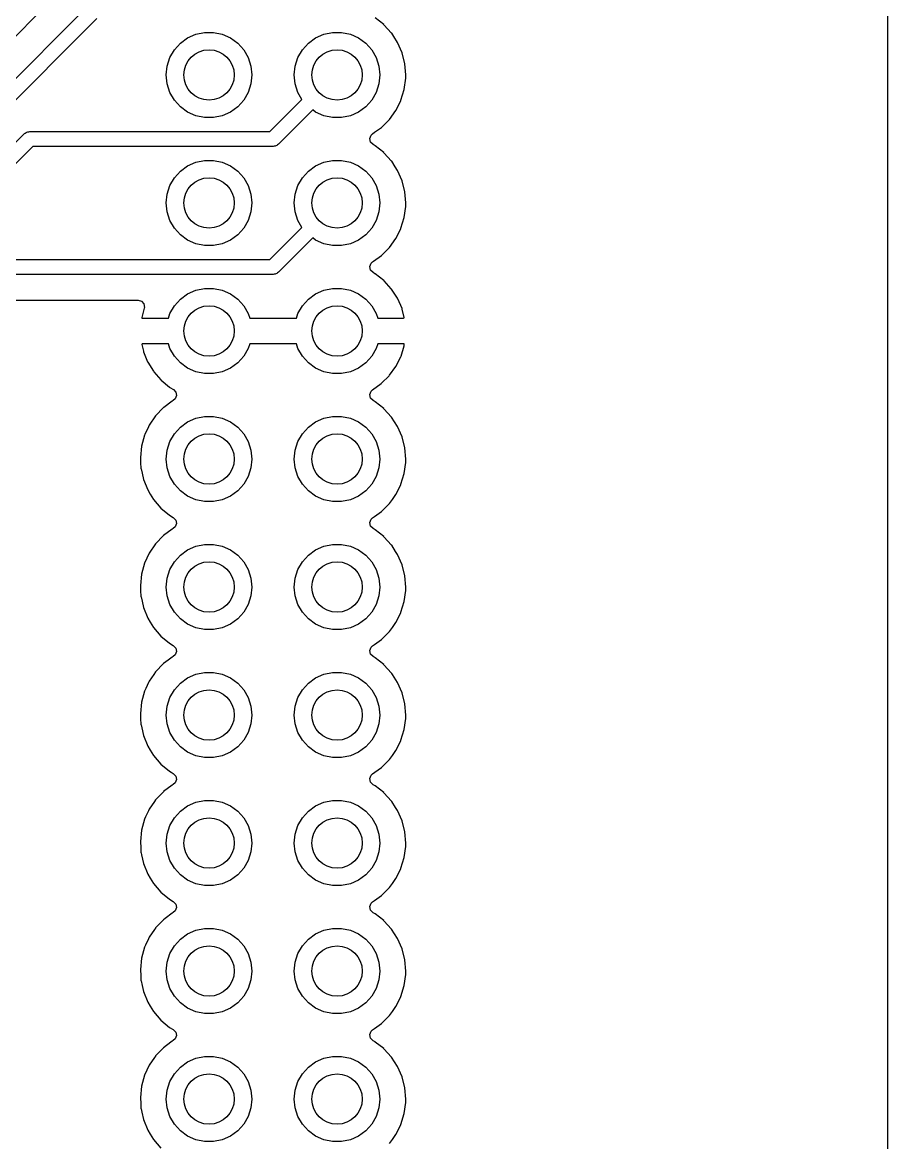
# Model space of a CAD drawing. Extents: x 122.4 to 173.5, y -134.1 to -70.4.
# Drawn here: x 156.32 to 173.48, y -117.7 to -95.48 of the extents above; entities that cross this region are included whole.
import ezdxf

# ---------------------------------------------------------------- set-up
doc = ezdxf.new("R2010")
doc.units = 0
doc.layers.add('BLACK', color=7, linetype='CONTINUOUS')

msp = doc.modelspace()

# ---------------------------------------------------------------- linework, layer by layer
at = {"layer": 'BLACK', "linetype": 'CONTINUOUS'}
for p, q in [((173.481, -84.0582), (173.481, -129.501)), ((159.066, -92.86), (137.144, -114.782)), ((136.932, -115.84), (157.628, -95.1439)), ((157.796, -95.4), (137.144, -116.052)), ((163.486, -95.5198), (163.318, -95.3878)), ((163.486, -95.5199), (163.486, -95.5198)), ((163.49, -95.5231), (163.486, -95.5199)), ((163.64, -95.6883), (163.49, -95.5231)), ((159.451, -95.8883), (159.595, -95.7839)), ((159.595, -95.7839), (159.757, -95.7116)), ((159.757, -95.7116), (159.931, -95.6747)), ((159.931, -95.6747), (160.109, -95.6747)), ((160.109, -95.6747), (160.283, -95.7116)), ((160.283, -95.7116), (160.445, -95.7839)), ((160.445, -95.7839), (160.589, -95.8883)), ((161.991, -95.8883), (162.135, -95.7839)), ((162.135, -95.7839), (162.297, -95.7116)), ((162.297, -95.7116), (162.471, -95.6747)), ((162.471, -95.6747), (162.649, -95.6747)), ((162.649, -95.6747), (162.823, -95.7116)), ((162.823, -95.7116), (162.985, -95.7839)), ((162.985, -95.7839), (163.129, -95.8883)), ((163.643, -95.6926), (163.64, -95.6883)), ((163.684, -95.7563), (163.643, -95.6926)), ((163.643, -95.6926), (163.643, -95.6926)), ((163.761, -95.8758), (163.684, -95.7563)), ((159.243, -96.1743), (159.332, -96.0204)), ((159.332, -96.0204), (159.451, -95.8883)), ((160.589, -95.8883), (160.708, -96.0204)), ((160.708, -96.0204), (160.797, -96.1743)), ((161.783, -96.1743), (161.872, -96.0204)), ((161.872, -96.0204), (161.991, -95.8883)), ((163.129, -95.8883), (163.248, -96.0204)), ((163.248, -96.0204), (163.337, -96.1743)), ((163.85, -96.0807), (163.761, -95.8758)), ((159.189, -96.3433), (159.243, -96.1743)), ((160.797, -96.1743), (160.851, -96.3433)), ((161.729, -96.3433), (161.783, -96.1743)), ((163.337, -96.1743), (163.391, -96.3433)), ((163.905, -96.2974), (163.85, -96.0807)), ((159.17, -96.52), (159.189, -96.3433)), ((160.851, -96.3433), (160.87, -96.52)), ((161.71, -96.52), (161.729, -96.3433)), ((163.391, -96.3433), (163.41, -96.52)), ((163.923, -96.52), (163.905, -96.2974)), ((159.189, -96.6967), (159.17, -96.52)), ((160.87, -96.52), (160.851, -96.6967)), ((161.729, -96.6967), (161.71, -96.52)), ((163.41, -96.52), (163.391, -96.6967)), ((163.892, -96.8081), (163.922, -96.5866)), ((163.922, -96.5832), (163.923, -96.5234)), ((163.922, -96.5866), (163.922, -96.5832)), ((163.923, -96.5234), (163.923, -96.52)), ((163.923, -96.5234), (163.923, -96.5234)), ((159.243, -96.8657), (159.189, -96.6967)), ((159.332, -97.0196), (159.243, -96.8657)), ((160.797, -96.8657), (160.708, -97.0196)), ((160.851, -96.6967), (160.797, -96.8657)), ((161.783, -96.8657), (161.729, -96.6967)), ((161.864, -97.0043), (161.783, -96.8657)), ((163.337, -96.8657), (163.248, -97.0196)), ((163.391, -96.6967), (163.337, -96.8657)), ((163.827, -97.0218), (163.892, -96.8081)), ((159.451, -97.1517), (159.332, -97.0196)), ((160.708, -97.0196), (160.589, -97.1517)), ((161.228, -97.64), (161.864, -97.0043)), ((163.248, -97.0196), (163.129, -97.1517)), ((163.728, -97.2221), (163.81, -97.0578)), ((163.81, -97.0578), (163.825, -97.0265)), ((163.825, -97.0265), (163.827, -97.0218)), ((163.825, -97.0265), (163.825, -97.0265)), ((159.595, -97.2561), (159.451, -97.1517)), ((159.757, -97.3284), (159.595, -97.2561)), ((159.931, -97.3653), (159.757, -97.3284)), ((160.283, -97.3284), (160.109, -97.3653)), ((160.445, -97.2561), (160.283, -97.3284)), ((160.589, -97.1517), (160.445, -97.2561)), ((162.078, -97.2145), (161.396, -97.8961)), ((162.135, -97.2561), (162.078, -97.2145)), ((162.297, -97.3284), (162.135, -97.2561)), ((162.471, -97.3653), (162.297, -97.3284)), ((162.823, -97.3284), (162.649, -97.3653)), ((162.985, -97.2561), (162.823, -97.3284)), ((163.129, -97.1517), (162.985, -97.2561)), ((163.598, -97.4035), (163.728, -97.2221)), ((160.109, -97.3653), (159.931, -97.3653)), ((162.649, -97.3653), (162.471, -97.3653)), ((163.305, -97.6577), (163.44, -97.5612)), ((163.44, -97.5612), (163.598, -97.4035)), ((136.932, -117.11), (156.358, -97.6839)), ((156.358, -97.6839), (156.375, -97.6741)), ((156.375, -97.6741), (156.389, -97.6601)), ((156.389, -97.6601), (156.408, -97.655)), ((156.408, -97.655), (156.425, -97.6451)), ((156.425, -97.6451), (156.445, -97.6451)), ((156.445, -97.6451), (156.464, -97.64)), ((156.464, -97.64), (161.228, -97.64)), ((163.208, -97.7819), (163.233, -97.7155)), ((163.223, -97.8514), (163.208, -97.7819)), ((163.233, -97.7155), (163.261, -97.6889)), ((163.261, -97.6889), (163.305, -97.6577)), ((156.526, -97.94), (137.144, -117.322)), ((161.29, -97.94), (156.526, -97.94)), ((161.309, -97.9349), (161.29, -97.94)), ((161.329, -97.9349), (161.309, -97.9349)), ((161.346, -97.925), (161.329, -97.9349)), ((161.365, -97.9199), (161.346, -97.925)), ((161.379, -97.9059), (161.365, -97.9199)), ((161.396, -97.8961), (161.379, -97.9059)), ((163.273, -97.9018), (163.223, -97.8514)), ((163.314, -97.9246), (163.273, -97.9018)), ((163.318, -97.9278), (163.314, -97.9246)), ((163.486, -98.0598), (163.318, -97.9278)), ((163.318, -97.9278), (163.318, -97.9278)), ((159.757, -98.2516), (159.931, -98.2147)), ((159.931, -98.2147), (160.109, -98.2147)), ((160.109, -98.2147), (160.283, -98.2516)), ((162.297, -98.2516), (162.471, -98.2147)), ((162.471, -98.2147), (162.649, -98.2147)), ((162.649, -98.2147), (162.823, -98.2516)), ((163.486, -98.0599), (163.486, -98.0598)), ((163.49, -98.0631), (163.486, -98.0599)), ((163.64, -98.2283), (163.49, -98.0631)), ((163.643, -98.2326), (163.64, -98.2283)), ((163.712, -98.34), (163.643, -98.2326)), ((163.643, -98.2326), (163.643, -98.2326)), ((159.332, -98.5604), (159.451, -98.4283)), ((159.451, -98.4283), (159.595, -98.3239)), ((159.595, -98.3239), (159.757, -98.2516)), ((160.283, -98.2516), (160.445, -98.3239)), ((160.445, -98.3239), (160.589, -98.4283)), ((160.589, -98.4283), (160.708, -98.5604)), ((161.872, -98.5604), (161.991, -98.4283)), ((161.991, -98.4283), (162.135, -98.3239)), ((162.135, -98.3239), (162.297, -98.2516)), ((162.823, -98.2516), (162.985, -98.3239)), ((162.985, -98.3239), (163.129, -98.4283)), ((163.129, -98.4283), (163.248, -98.5604)), ((163.761, -98.4158), (163.712, -98.34)), ((163.85, -98.6207), (163.761, -98.4158)), ((159.243, -98.7143), (159.332, -98.5604)), ((160.708, -98.5604), (160.797, -98.7143)), ((161.783, -98.7143), (161.872, -98.5604)), ((163.248, -98.5604), (163.337, -98.7143)), ((163.905, -98.8374), (163.85, -98.6207)), ((159.17, -99.06), (159.189, -98.8833)), ((159.189, -98.8833), (159.243, -98.7143)), ((160.797, -98.7143), (160.851, -98.8833)), ((160.851, -98.8833), (160.87, -99.06)), ((161.71, -99.06), (161.729, -98.8833)), ((161.729, -98.8833), (161.783, -98.7143)), ((163.337, -98.7143), (163.391, -98.8833)), ((163.391, -98.8833), (163.41, -99.06)), ((163.923, -99.06), (163.905, -98.8374)), ((159.189, -99.2367), (159.17, -99.06)), ((160.87, -99.06), (160.851, -99.2367)), ((161.729, -99.2367), (161.71, -99.06)), ((163.41, -99.06), (163.391, -99.2367)), ((163.892, -99.3481), (163.922, -99.1266)), ((163.922, -99.1266), (163.923, -99.06)), ((159.243, -99.4057), (159.189, -99.2367)), ((160.851, -99.2367), (160.797, -99.4057)), ((161.783, -99.4057), (161.729, -99.2367)), ((163.391, -99.2367), (163.337, -99.4057)), ((163.827, -99.5618), (163.892, -99.3481)), ((159.332, -99.5596), (159.243, -99.4057)), ((159.451, -99.6917), (159.332, -99.5596)), ((160.708, -99.5596), (160.589, -99.6917)), ((160.797, -99.4057), (160.708, -99.5596)), ((161.228, -100.18), (161.864, -99.5443)), ((161.864, -99.5443), (161.783, -99.4057)), ((163.248, -99.5596), (163.129, -99.6917)), ((163.337, -99.4057), (163.248, -99.5596)), ((163.81, -99.5978), (163.825, -99.5665)), ((163.825, -99.5665), (163.827, -99.5618)), ((163.825, -99.5665), (163.825, -99.5665)), ((159.595, -99.7961), (159.451, -99.6917)), ((159.757, -99.8684), (159.595, -99.7961)), ((160.445, -99.7961), (160.283, -99.8684)), ((160.589, -99.6917), (160.445, -99.7961)), ((162.078, -99.7545), (161.396, -100.436)), ((162.135, -99.7961), (162.078, -99.7545)), ((162.297, -99.8684), (162.135, -99.7961)), ((162.985, -99.7961), (162.823, -99.8684)), ((163.129, -99.6917), (162.985, -99.7961)), ((163.598, -99.9435), (163.728, -99.7621)), ((163.728, -99.7621), (163.81, -99.5978)), ((159.931, -99.9053), (159.757, -99.8684)), ((160.109, -99.9053), (159.931, -99.9053)), ((160.283, -99.8684), (160.109, -99.9053)), ((162.471, -99.9053), (162.297, -99.8684)), ((162.649, -99.9053), (162.471, -99.9053)), ((162.823, -99.8684), (162.649, -99.9053)), ((163.44, -100.101), (163.598, -99.9435)), ((155.321, -100.18), (161.228, -100.18)), ((163.233, -100.256), (163.26, -100.229)), ((163.26, -100.229), (163.284, -100.212)), ((163.284, -100.212), (163.44, -100.101)), ((161.346, -100.465), (161.329, -100.475)), ((161.365, -100.46), (161.346, -100.465)), ((161.379, -100.446), (161.365, -100.46)), ((161.396, -100.436), (161.379, -100.446)), ((163.208, -100.322), (163.233, -100.256)), ((163.223, -100.392), (163.208, -100.322)), ((163.273, -100.442), (163.223, -100.392)), ((163.31, -100.463), (163.273, -100.442)), ((163.318, -100.468), (163.31, -100.463)), ((161.29, -100.48), (155.383, -100.48)), ((161.309, -100.475), (161.29, -100.48)), ((161.329, -100.475), (161.309, -100.475)), ((163.485, -100.6), (163.318, -100.468)), ((163.493, -100.607), (163.485, -100.6)), ((163.636, -100.765), (163.493, -100.607)), ((159.451, -100.968), (159.595, -100.864)), ((159.595, -100.864), (159.757, -100.792)), ((159.757, -100.792), (159.931, -100.755)), ((159.931, -100.755), (160.109, -100.755)), ((160.109, -100.755), (160.283, -100.792)), ((160.283, -100.792), (160.445, -100.864)), ((160.445, -100.864), (160.589, -100.968)), ((161.991, -100.968), (162.135, -100.864)), ((162.135, -100.864), (162.297, -100.792)), ((162.297, -100.792), (162.471, -100.755)), ((162.471, -100.755), (162.649, -100.755)), ((162.649, -100.755), (162.823, -100.792)), ((162.823, -100.792), (162.985, -100.864)), ((162.985, -100.864), (163.129, -100.968)), ((163.642, -100.773), (163.636, -100.765)), ((163.758, -100.952), (163.642, -100.773)), ((155.646, -100.989), (158.615, -100.989)), ((158.615, -100.989), (158.683, -101.009)), ((158.683, -101.009), (158.729, -101.062)), ((158.729, -101.062), (158.739, -101.132)), ((158.739, -101.132), (158.736, -101.148)), ((159.243, -101.254), (159.332, -101.1)), ((159.332, -101.1), (159.451, -100.968)), ((160.589, -100.968), (160.708, -101.1)), ((160.708, -101.1), (160.797, -101.254)), ((161.783, -101.254), (161.872, -101.1)), ((161.872, -101.1), (161.991, -100.968)), ((163.129, -100.968), (163.248, -101.1)), ((163.248, -101.1), (163.337, -101.254)), ((163.763, -100.961), (163.758, -100.952)), ((163.848, -101.156), (163.763, -100.961)), ((158.736, -101.148), (158.684, -101.334)), ((158.684, -101.334), (158.686, -101.343)), ((158.686, -101.343), (158.698, -101.346)), ((158.698, -101.346), (159.214, -101.346)), ((159.214, -101.346), (159.243, -101.254)), ((160.797, -101.254), (160.826, -101.346)), ((160.826, -101.346), (161.754, -101.346)), ((161.754, -101.346), (161.783, -101.254)), ((163.337, -101.254), (163.366, -101.346)), ((163.366, -101.346), (163.878, -101.346)), ((163.851, -101.166), (163.848, -101.156)), ((163.893, -101.333), (163.851, -101.166)), ((163.878, -101.346), (163.892, -101.342)), ((163.892, -101.342), (163.893, -101.333)), ((158.69, -101.858), (158.688, -101.868)), ((158.688, -101.868), (158.719, -102.002)), ((158.703, -101.854), (158.69, -101.858)), ((159.214, -101.854), (158.703, -101.854)), ((158.719, -102.002), (158.722, -102.012)), ((158.722, -102.012), (158.802, -102.21)), ((159.243, -101.946), (159.214, -101.854)), ((159.332, -102.1), (159.243, -101.946)), ((160.797, -101.946), (160.708, -102.1)), ((160.826, -101.854), (160.797, -101.946)), ((161.754, -101.854), (160.826, -101.854)), ((161.783, -101.946), (161.754, -101.854)), ((161.872, -102.1), (161.783, -101.946)), ((163.337, -101.946), (163.248, -102.1)), ((163.366, -101.854), (163.337, -101.946)), ((163.879, -101.854), (163.366, -101.854)), ((163.828, -102.097), (163.89, -101.893)), ((163.892, -101.858), (163.879, -101.854)), ((163.89, -101.893), (163.893, -101.883)), ((163.894, -101.872), (163.892, -101.858)), ((163.893, -101.883), (163.894, -101.872)), ((158.802, -102.21), (158.806, -102.219)), ((158.806, -102.219), (158.918, -102.4)), ((159.451, -102.232), (159.332, -102.1)), ((159.595, -102.336), (159.451, -102.232)), ((160.589, -102.232), (160.445, -102.336)), ((160.708, -102.1), (160.589, -102.232)), ((161.991, -102.232), (161.872, -102.1)), ((162.135, -102.336), (161.991, -102.232)), ((163.129, -102.232), (162.985, -102.336)), ((163.248, -102.1), (163.129, -102.232)), ((163.73, -102.297), (163.825, -102.106)), ((163.825, -102.106), (163.828, -102.097)), ((158.918, -102.4), (158.924, -102.409)), ((158.924, -102.409), (159.063, -102.57)), ((159.757, -102.408), (159.595, -102.336)), ((159.931, -102.445), (159.757, -102.408)), ((160.109, -102.445), (159.931, -102.445)), ((160.283, -102.408), (160.109, -102.445)), ((160.445, -102.336), (160.283, -102.408)), ((162.297, -102.408), (162.135, -102.336)), ((162.471, -102.445), (162.297, -102.408)), ((162.649, -102.445), (162.471, -102.445)), ((162.823, -102.408), (162.649, -102.445)), ((162.985, -102.336), (162.823, -102.408)), ((163.601, -102.479), (163.725, -102.306)), ((163.725, -102.306), (163.73, -102.297)), ((159.063, -102.57), (159.071, -102.577)), ((159.071, -102.577), (159.234, -102.713)), ((163.26, -102.769), (163.435, -102.644)), ((163.435, -102.644), (163.443, -102.637)), ((163.443, -102.637), (163.594, -102.487)), ((163.594, -102.487), (163.601, -102.479)), ((159.234, -102.713), (159.243, -102.719)), ((159.243, -102.719), (159.312, -102.759)), ((159.312, -102.759), (159.361, -102.811)), ((159.374, -102.881), (159.347, -102.946)), ((159.361, -102.811), (159.374, -102.881)), ((163.208, -102.862), (163.233, -102.795)), ((163.223, -102.931), (163.208, -102.862)), ((163.233, -102.795), (163.26, -102.769)), ((159.115, -103.121), (158.961, -103.282)), ((159.123, -103.115), (159.115, -103.121)), ((159.289, -102.99), (159.123, -103.115)), ((159.294, -102.987), (159.289, -102.99)), ((159.289, -102.99), (159.289, -102.99)), ((159.307, -102.98), (159.294, -102.987)), ((159.347, -102.946), (159.307, -102.98)), ((163.273, -102.982), (163.223, -102.931)), ((163.314, -103.005), (163.273, -102.982)), ((163.318, -103.008), (163.314, -103.005)), ((163.486, -103.14), (163.318, -103.008)), ((163.318, -103.008), (163.318, -103.008)), ((158.961, -103.282), (158.835, -103.467)), ((159.595, -103.404), (159.757, -103.332)), ((159.757, -103.332), (159.931, -103.295)), ((159.931, -103.295), (160.109, -103.295)), ((160.109, -103.295), (160.283, -103.332)), ((160.283, -103.332), (160.445, -103.404)), ((162.135, -103.404), (162.297, -103.332)), ((162.297, -103.332), (162.471, -103.295)), ((162.471, -103.295), (162.649, -103.295)), ((162.649, -103.295), (162.823, -103.332)), ((162.823, -103.332), (162.985, -103.404)), ((163.49, -103.143), (163.486, -103.14)), ((163.486, -103.14), (163.486, -103.14)), ((163.64, -103.308), (163.49, -103.143)), ((163.761, -103.496), (163.64, -103.308)), ((158.819, -103.501), (158.746, -103.657)), ((158.835, -103.467), (158.819, -103.501)), ((159.332, -103.64), (159.451, -103.508)), ((159.451, -103.508), (159.595, -103.404)), ((160.445, -103.404), (160.589, -103.508)), ((160.589, -103.508), (160.708, -103.64)), ((161.872, -103.64), (161.991, -103.508)), ((161.991, -103.508), (162.135, -103.404)), ((162.985, -103.404), (163.129, -103.508)), ((163.129, -103.508), (163.248, -103.64)), ((163.85, -103.701), (163.761, -103.496)), ((158.741, -103.669), (158.681, -103.885)), ((158.746, -103.657), (158.741, -103.669)), ((159.189, -103.963), (159.243, -103.794)), ((159.243, -103.794), (159.332, -103.64)), ((160.708, -103.64), (160.797, -103.794)), ((160.797, -103.794), (160.851, -103.963)), ((161.729, -103.963), (161.783, -103.794)), ((161.783, -103.794), (161.872, -103.64)), ((163.248, -103.64), (163.337, -103.794)), ((163.337, -103.794), (163.391, -103.963)), ((163.905, -103.917), (163.85, -103.701)), ((158.681, -103.885), (158.657, -104.107)), ((159.17, -104.14), (159.189, -103.963)), ((160.851, -103.963), (160.87, -104.14)), ((161.71, -104.14), (161.729, -103.963)), ((163.391, -103.963), (163.41, -104.14)), ((163.923, -104.14), (163.905, -103.917)), ((158.657, -104.107), (158.658, -104.112)), ((158.658, -104.112), (158.658, -104.112)), ((158.658, -104.112), (158.663, -104.207)), ((158.663, -104.207), (158.67, -104.33)), ((159.189, -104.317), (159.17, -104.14)), ((160.87, -104.14), (160.851, -104.317)), ((161.729, -104.317), (161.71, -104.14)), ((163.41, -104.14), (163.391, -104.317)), ((163.892, -104.428), (163.922, -104.207)), ((163.922, -104.207), (163.923, -104.14)), ((158.67, -104.33), (158.671, -104.335)), ((158.671, -104.335), (158.671, -104.335)), ((158.671, -104.335), (158.691, -104.423)), ((158.691, -104.423), (158.719, -104.548)), ((159.243, -104.486), (159.189, -104.317)), ((160.851, -104.317), (160.797, -104.486)), ((161.783, -104.486), (161.729, -104.317)), ((163.391, -104.317), (163.337, -104.486)), ((163.827, -104.642), (163.892, -104.428)), ((158.719, -104.548), (158.803, -104.755)), ((159.332, -104.64), (159.243, -104.486)), ((159.451, -104.772), (159.332, -104.64)), ((160.708, -104.64), (160.589, -104.772)), ((160.797, -104.486), (160.708, -104.64)), ((161.872, -104.64), (161.783, -104.486)), ((161.991, -104.772), (161.872, -104.64)), ((163.248, -104.64), (163.129, -104.772)), ((163.337, -104.486), (163.248, -104.64)), ((163.749, -104.8), (163.825, -104.646)), ((163.825, -104.646), (163.827, -104.642)), ((163.825, -104.646), (163.825, -104.646)), ((158.803, -104.755), (158.854, -104.837)), ((158.854, -104.837), (158.917, -104.941)), ((159.595, -104.876), (159.451, -104.772)), ((159.757, -104.948), (159.595, -104.876)), ((160.445, -104.876), (160.283, -104.948)), ((160.589, -104.772), (160.445, -104.876)), ((162.135, -104.876), (161.991, -104.772)), ((162.297, -104.948), (162.135, -104.876)), ((162.985, -104.876), (162.823, -104.948)), ((163.129, -104.772), (162.985, -104.876)), ((163.658, -104.941), (163.725, -104.846)), ((163.725, -104.846), (163.728, -104.842)), ((163.728, -104.842), (163.749, -104.8)), ((158.917, -104.941), (158.92, -104.945)), ((158.92, -104.945), (159.066, -105.114)), ((159.066, -105.114), (159.238, -105.257)), ((159.931, -104.985), (159.757, -104.948)), ((160.109, -104.985), (159.931, -104.985)), ((160.283, -104.948), (160.109, -104.985)), ((162.471, -104.985), (162.297, -104.948)), ((162.649, -104.985), (162.471, -104.985)), ((162.823, -104.948), (162.649, -104.985)), ((163.44, -105.181), (163.598, -105.023)), ((163.598, -105.023), (163.658, -104.941)), ((159.238, -105.257), (159.309, -105.298)), ((159.309, -105.298), (159.311, -105.299)), ((159.311, -105.299), (159.36, -105.351)), ((159.36, -105.351), (159.373, -105.421)), ((163.208, -105.402), (163.233, -105.336)), ((163.233, -105.336), (163.261, -105.309)), ((163.261, -105.309), (163.305, -105.278)), ((163.305, -105.278), (163.44, -105.181)), ((159.289, -105.53), (159.119, -105.658)), ((159.294, -105.527), (159.289, -105.53)), ((159.289, -105.53), (159.289, -105.53)), ((159.306, -105.52), (159.294, -105.527)), ((159.347, -105.487), (159.306, -105.52)), ((159.373, -105.421), (159.347, -105.487)), ((163.223, -105.471), (163.208, -105.402)), ((163.273, -105.522), (163.223, -105.471)), ((163.314, -105.545), (163.273, -105.522)), ((163.318, -105.548), (163.314, -105.545)), ((163.486, -105.68), (163.318, -105.548)), ((163.318, -105.548), (163.318, -105.548)), ((159.115, -105.661), (158.961, -105.822)), ((159.119, -105.658), (159.115, -105.661)), ((163.49, -105.683), (163.486, -105.68)), ((163.486, -105.68), (163.486, -105.68)), ((163.64, -105.848), (163.49, -105.683)), ((158.835, -106.007), (158.741, -106.209)), ((158.961, -105.822), (158.835, -106.007)), ((159.451, -106.048), (159.595, -105.944)), ((159.595, -105.944), (159.757, -105.872)), ((159.757, -105.872), (159.931, -105.835)), ((159.931, -105.835), (160.109, -105.835)), ((160.109, -105.835), (160.283, -105.872)), ((160.283, -105.872), (160.445, -105.944)), ((160.445, -105.944), (160.589, -106.048)), ((161.991, -106.048), (162.135, -105.944)), ((162.135, -105.944), (162.297, -105.872)), ((162.297, -105.872), (162.471, -105.835)), ((162.471, -105.835), (162.649, -105.835)), ((162.649, -105.835), (162.823, -105.872)), ((162.823, -105.872), (162.985, -105.944)), ((162.985, -105.944), (163.129, -106.048)), ((163.643, -105.853), (163.64, -105.848)), ((163.722, -105.975), (163.643, -105.853)), ((163.643, -105.853), (163.643, -105.853)), ((163.761, -106.036), (163.722, -105.975)), ((158.741, -106.209), (158.681, -106.425)), ((159.243, -106.334), (159.332, -106.18)), ((159.332, -106.18), (159.451, -106.048)), ((160.589, -106.048), (160.708, -106.18)), ((160.708, -106.18), (160.797, -106.334)), ((161.783, -106.334), (161.872, -106.18)), ((161.872, -106.18), (161.991, -106.048)), ((163.129, -106.048), (163.248, -106.18)), ((163.248, -106.18), (163.337, -106.334)), ((163.85, -106.241), (163.761, -106.036)), ((163.905, -106.457), (163.85, -106.241)), ((158.681, -106.425), (158.657, -106.647)), ((159.189, -106.503), (159.243, -106.334)), ((160.797, -106.334), (160.851, -106.503)), ((161.729, -106.503), (161.783, -106.334)), ((163.337, -106.334), (163.391, -106.503)), ((163.923, -106.68), (163.905, -106.457)), ((158.657, -106.647), (158.658, -106.652)), ((158.658, -106.652), (158.658, -106.652)), ((158.658, -106.652), (158.663, -106.747)), ((159.17, -106.68), (159.189, -106.503)), ((159.189, -106.857), (159.17, -106.68)), ((160.851, -106.503), (160.87, -106.68)), ((160.87, -106.68), (160.851, -106.857)), ((161.71, -106.68), (161.729, -106.503)), ((161.729, -106.857), (161.71, -106.68)), ((163.391, -106.503), (163.41, -106.68)), ((163.41, -106.68), (163.391, -106.857)), ((163.922, -106.747), (163.923, -106.68)), ((158.663, -106.747), (158.67, -106.87)), ((158.67, -106.87), (158.671, -106.875)), ((158.671, -106.875), (158.671, -106.875)), ((158.671, -106.875), (158.691, -106.963)), ((159.243, -107.026), (159.189, -106.857)), ((160.851, -106.857), (160.797, -107.026)), ((161.783, -107.026), (161.729, -106.857)), ((163.391, -106.857), (163.337, -107.026)), ((163.892, -106.968), (163.922, -106.747)), ((158.691, -106.963), (158.719, -107.088)), ((158.719, -107.088), (158.803, -107.295)), ((159.332, -107.18), (159.243, -107.026)), ((160.797, -107.026), (160.708, -107.18)), ((161.872, -107.18), (161.783, -107.026)), ((163.337, -107.026), (163.248, -107.18)), ((163.827, -107.182), (163.892, -106.968)), ((158.803, -107.295), (158.854, -107.377)), ((159.451, -107.312), (159.332, -107.18)), ((159.595, -107.416), (159.451, -107.312)), ((160.589, -107.312), (160.445, -107.416)), ((160.708, -107.18), (160.589, -107.312)), ((161.991, -107.312), (161.872, -107.18)), ((162.135, -107.416), (161.991, -107.312)), ((163.129, -107.312), (162.985, -107.416)), ((163.248, -107.18), (163.129, -107.312)), ((163.728, -107.382), (163.749, -107.34)), ((163.749, -107.34), (163.825, -107.186)), ((163.825, -107.186), (163.827, -107.182)), ((163.825, -107.186), (163.825, -107.186)), ((158.854, -107.377), (158.917, -107.481)), ((158.917, -107.481), (158.92, -107.485)), ((158.92, -107.485), (159.066, -107.654)), ((159.757, -107.488), (159.595, -107.416)), ((159.931, -107.525), (159.757, -107.488)), ((160.109, -107.525), (159.931, -107.525)), ((160.283, -107.488), (160.109, -107.525)), ((160.445, -107.416), (160.283, -107.488)), ((162.297, -107.488), (162.135, -107.416)), ((162.471, -107.525), (162.297, -107.488)), ((162.649, -107.525), (162.471, -107.525)), ((162.823, -107.488), (162.649, -107.525)), ((162.985, -107.416), (162.823, -107.488)), ((163.44, -107.721), (163.598, -107.563)), ((163.598, -107.563), (163.658, -107.481)), ((163.658, -107.481), (163.725, -107.386)), ((163.725, -107.386), (163.728, -107.382)), ((159.066, -107.654), (159.238, -107.797)), ((159.238, -107.797), (159.309, -107.838)), ((163.305, -107.818), (163.44, -107.721)), ((159.309, -107.838), (159.311, -107.839)), ((159.311, -107.839), (159.36, -107.891)), ((159.373, -107.961), (159.347, -108.027)), ((159.36, -107.891), (159.373, -107.961)), ((163.208, -107.942), (163.233, -107.876)), ((163.223, -108.011), (163.208, -107.942)), ((163.273, -108.062), (163.223, -108.011)), ((163.233, -107.876), (163.261, -107.849)), ((163.261, -107.849), (163.305, -107.818)), ((159.115, -108.201), (158.961, -108.362)), ((159.207, -108.132), (159.115, -108.201)), ((159.289, -108.07), (159.207, -108.132)), ((159.294, -108.067), (159.289, -108.07)), ((159.289, -108.07), (159.289, -108.07)), ((159.306, -108.06), (159.294, -108.067)), ((159.347, -108.027), (159.306, -108.06)), ((163.314, -108.085), (163.273, -108.062)), ((163.318, -108.088), (163.314, -108.085)), ((163.486, -108.22), (163.318, -108.088)), ((163.318, -108.088), (163.318, -108.088)), ((163.49, -108.223), (163.486, -108.22)), ((163.486, -108.22), (163.486, -108.22)), ((163.64, -108.388), (163.49, -108.223)), ((158.923, -108.417), (158.835, -108.547)), ((158.958, -108.366), (158.923, -108.417)), ((158.961, -108.362), (158.958, -108.366)), ((158.958, -108.366), (158.958, -108.366)), ((159.595, -108.484), (159.757, -108.412)), ((159.757, -108.412), (159.931, -108.375)), ((159.931, -108.375), (160.109, -108.375)), ((160.109, -108.375), (160.283, -108.412)), ((160.283, -108.412), (160.445, -108.484)), ((162.135, -108.484), (162.297, -108.412)), ((162.297, -108.412), (162.471, -108.375)), ((162.471, -108.375), (162.649, -108.375)), ((162.649, -108.375), (162.823, -108.412)), ((162.823, -108.412), (162.985, -108.484)), ((163.643, -108.393), (163.64, -108.388)), ((163.659, -108.417), (163.643, -108.393)), ((163.643, -108.393), (163.643, -108.393)), ((163.761, -108.576), (163.659, -108.417)), ((158.82, -108.578), (158.767, -108.692)), ((158.835, -108.547), (158.82, -108.578)), ((159.332, -108.72), (159.451, -108.588)), ((159.451, -108.588), (159.595, -108.484)), ((160.445, -108.484), (160.589, -108.588)), ((160.589, -108.588), (160.708, -108.72)), ((161.872, -108.72), (161.991, -108.588)), ((161.991, -108.588), (162.135, -108.484)), ((162.985, -108.484), (163.129, -108.588)), ((163.129, -108.588), (163.248, -108.72)), ((163.85, -108.781), (163.761, -108.576)), ((158.741, -108.749), (158.681, -108.965)), ((158.767, -108.692), (158.741, -108.749)), ((159.189, -109.043), (159.243, -108.874)), ((159.243, -108.874), (159.332, -108.72)), ((160.708, -108.72), (160.797, -108.874)), ((160.797, -108.874), (160.851, -109.043)), ((161.729, -109.043), (161.783, -108.874)), ((161.783, -108.874), (161.872, -108.72)), ((163.248, -108.72), (163.337, -108.874)), ((163.337, -108.874), (163.391, -109.043)), ((163.905, -108.997), (163.85, -108.781)), ((158.681, -108.965), (158.657, -109.187)), ((159.17, -109.22), (159.189, -109.043)), ((160.851, -109.043), (160.87, -109.22)), ((161.71, -109.22), (161.729, -109.043)), ((163.391, -109.043), (163.41, -109.22)), ((163.923, -109.22), (163.905, -108.997)), ((158.657, -109.187), (158.658, -109.192)), ((158.658, -109.192), (158.658, -109.192)), ((158.658, -109.192), (158.663, -109.287)), ((158.663, -109.287), (158.67, -109.41)), ((159.189, -109.397), (159.17, -109.22)), ((160.87, -109.22), (160.851, -109.397)), ((161.729, -109.397), (161.71, -109.22)), ((163.41, -109.22), (163.391, -109.397)), ((163.892, -109.508), (163.922, -109.287)), ((163.922, -109.283), (163.923, -109.223)), ((163.922, -109.287), (163.922, -109.283)), ((163.923, -109.223), (163.923, -109.22)), ((163.923, -109.223), (163.923, -109.223)), ((158.67, -109.41), (158.671, -109.415)), ((158.671, -109.415), (158.671, -109.415)), ((158.671, -109.415), (158.684, -109.471)), ((158.684, -109.471), (158.719, -109.628)), ((159.243, -109.566), (159.189, -109.397)), ((159.332, -109.72), (159.243, -109.566)), ((160.797, -109.566), (160.708, -109.72)), ((160.851, -109.397), (160.797, -109.566)), ((161.783, -109.566), (161.729, -109.397)), ((161.872, -109.72), (161.783, -109.566)), ((163.337, -109.566), (163.248, -109.72)), ((163.391, -109.397), (163.337, -109.566)), ((163.827, -109.722), (163.892, -109.508)), ((158.719, -109.628), (158.803, -109.835)), ((159.451, -109.852), (159.332, -109.72)), ((160.708, -109.72), (160.589, -109.852)), ((161.991, -109.852), (161.872, -109.72)), ((163.248, -109.72), (163.129, -109.852)), ((163.749, -109.88), (163.825, -109.726)), ((163.825, -109.726), (163.827, -109.722)), ((163.825, -109.726), (163.825, -109.726)), ((158.803, -109.835), (158.854, -109.917)), ((158.854, -109.917), (158.917, -110.021)), ((158.917, -110.021), (158.92, -110.025)), ((159.595, -109.956), (159.451, -109.852)), ((159.757, -110.028), (159.595, -109.956)), ((160.445, -109.956), (160.283, -110.028)), ((160.589, -109.852), (160.445, -109.956)), ((162.135, -109.956), (161.991, -109.852)), ((162.297, -110.028), (162.135, -109.956)), ((162.985, -109.956), (162.823, -110.028)), ((163.129, -109.852), (162.985, -109.956)), ((163.598, -110.103), (163.658, -110.021)), ((163.658, -110.021), (163.725, -109.926)), ((163.725, -109.926), (163.728, -109.922)), ((163.728, -109.922), (163.749, -109.88)), ((158.92, -110.025), (159.066, -110.194)), ((159.066, -110.194), (159.238, -110.337)), ((159.931, -110.065), (159.757, -110.028)), ((160.109, -110.065), (159.931, -110.065)), ((160.283, -110.028), (160.109, -110.065)), ((162.471, -110.065), (162.297, -110.028)), ((162.649, -110.065), (162.471, -110.065)), ((162.823, -110.028), (162.649, -110.065)), ((163.44, -110.261), (163.598, -110.103)), ((159.238, -110.337), (159.271, -110.356)), ((159.271, -110.356), (159.311, -110.379)), ((159.311, -110.379), (159.36, -110.431)), ((159.36, -110.431), (159.373, -110.501)), ((163.208, -110.482), (163.233, -110.416)), ((163.233, -110.416), (163.261, -110.389)), ((163.261, -110.389), (163.307, -110.356)), ((163.307, -110.356), (163.44, -110.261)), ((159.289, -110.61), (159.119, -110.738)), ((159.294, -110.607), (159.289, -110.61)), ((159.289, -110.61), (159.289, -110.61)), ((159.306, -110.6), (159.294, -110.607)), ((159.347, -110.567), (159.306, -110.6)), ((159.373, -110.501), (159.347, -110.567)), ((163.223, -110.551), (163.208, -110.482)), ((163.273, -110.602), (163.223, -110.551)), ((163.314, -110.625), (163.273, -110.602)), ((163.318, -110.628), (163.314, -110.625)), ((163.486, -110.76), (163.318, -110.628)), ((163.318, -110.628), (163.318, -110.628)), ((158.958, -110.906), (158.94, -110.933)), ((158.961, -110.902), (158.958, -110.906)), ((158.958, -110.906), (158.958, -110.906)), ((159.115, -110.741), (158.961, -110.902)), ((159.119, -110.738), (159.115, -110.741)), ((163.49, -110.763), (163.486, -110.76)), ((163.486, -110.76), (163.486, -110.76)), ((163.64, -110.928), (163.49, -110.763)), ((158.82, -111.118), (158.762, -111.243)), ((158.835, -111.087), (158.82, -111.118)), ((158.94, -110.933), (158.835, -111.087)), ((159.332, -111.26), (159.451, -111.128)), ((159.451, -111.128), (159.595, -111.024)), ((159.595, -111.024), (159.757, -110.952)), ((159.757, -110.952), (159.931, -110.915)), ((159.931, -110.915), (160.109, -110.915)), ((160.109, -110.915), (160.283, -110.952)), ((160.283, -110.952), (160.445, -111.024)), ((160.445, -111.024), (160.589, -111.128)), ((160.589, -111.128), (160.708, -111.26)), ((161.872, -111.26), (161.991, -111.128)), ((161.991, -111.128), (162.135, -111.024)), ((162.135, -111.024), (162.297, -110.952)), ((162.297, -110.952), (162.471, -110.915)), ((162.471, -110.915), (162.649, -110.915)), ((162.649, -110.915), (162.823, -110.952)), ((162.823, -110.952), (162.985, -111.024)), ((162.985, -111.024), (163.129, -111.128)), ((163.129, -111.128), (163.248, -111.26)), ((163.643, -110.933), (163.64, -110.928)), ((163.722, -111.055), (163.643, -110.933)), ((163.643, -110.933), (163.643, -110.933)), ((163.761, -111.116), (163.722, -111.055)), ((163.85, -111.321), (163.761, -111.116)), ((158.741, -111.289), (158.681, -111.505)), ((158.762, -111.243), (158.741, -111.289)), ((159.243, -111.414), (159.332, -111.26)), ((160.708, -111.26), (160.797, -111.414)), ((161.783, -111.414), (161.872, -111.26)), ((163.248, -111.26), (163.337, -111.414)), ((163.905, -111.537), (163.85, -111.321)), ((158.681, -111.505), (158.657, -111.727)), ((159.189, -111.583), (159.243, -111.414)), ((160.797, -111.414), (160.851, -111.583)), ((161.729, -111.583), (161.783, -111.414)), ((163.337, -111.414), (163.391, -111.583)), ((163.923, -111.76), (163.905, -111.537)), ((158.657, -111.727), (158.658, -111.732)), ((158.658, -111.732), (158.658, -111.732)), ((158.658, -111.732), (158.665, -111.853)), ((159.17, -111.76), (159.189, -111.583)), ((159.189, -111.937), (159.17, -111.76)), ((160.851, -111.583), (160.87, -111.76)), ((160.87, -111.76), (160.851, -111.937)), ((161.71, -111.76), (161.729, -111.583)), ((161.729, -111.937), (161.71, -111.76)), ((163.391, -111.583), (163.41, -111.76)), ((163.41, -111.76), (163.391, -111.937)), ((163.922, -111.827), (163.923, -111.76)), ((158.665, -111.853), (158.67, -111.95)), ((158.67, -111.95), (158.671, -111.955)), ((158.671, -111.955), (158.671, -111.955)), ((158.671, -111.955), (158.681, -111.996)), ((158.681, -111.996), (158.719, -112.168)), ((159.243, -112.106), (159.189, -111.937)), ((160.851, -111.937), (160.797, -112.106)), ((161.783, -112.106), (161.729, -111.937)), ((163.391, -111.937), (163.337, -112.106)), ((163.892, -112.048), (163.922, -111.827)), ((158.719, -112.168), (158.803, -112.375)), ((159.332, -112.26), (159.243, -112.106)), ((160.797, -112.106), (160.708, -112.26)), ((161.872, -112.26), (161.783, -112.106)), ((163.337, -112.106), (163.248, -112.26)), ((163.827, -112.262), (163.892, -112.048)), ((158.803, -112.375), (158.854, -112.457)), ((158.854, -112.457), (158.917, -112.561)), ((159.451, -112.392), (159.332, -112.26)), ((159.595, -112.496), (159.451, -112.392)), ((160.589, -112.392), (160.445, -112.496)), ((160.708, -112.26), (160.589, -112.392)), ((161.991, -112.392), (161.872, -112.26)), ((162.135, -112.496), (161.991, -112.392)), ((163.129, -112.392), (162.985, -112.496)), ((163.248, -112.26), (163.129, -112.392)), ((163.658, -112.561), (163.725, -112.466)), ((163.725, -112.466), (163.728, -112.462)), ((163.728, -112.462), (163.749, -112.42)), ((163.749, -112.42), (163.825, -112.266)), ((163.825, -112.266), (163.827, -112.262)), ((163.825, -112.266), (163.825, -112.266)), ((158.917, -112.561), (158.92, -112.565)), ((158.92, -112.565), (159.066, -112.734)), ((159.757, -112.568), (159.595, -112.496)), ((159.931, -112.605), (159.757, -112.568)), ((160.109, -112.605), (159.931, -112.605)), ((160.283, -112.568), (160.109, -112.605)), ((160.445, -112.496), (160.283, -112.568)), ((162.297, -112.568), (162.135, -112.496)), ((162.471, -112.605), (162.297, -112.568)), ((162.649, -112.605), (162.471, -112.605)), ((162.823, -112.568), (162.649, -112.605)), ((162.985, -112.496), (162.823, -112.568)), ((163.44, -112.801), (163.598, -112.643)), ((163.598, -112.643), (163.658, -112.561)), ((159.066, -112.734), (159.238, -112.877)), ((159.238, -112.877), (159.309, -112.918)), ((163.261, -112.929), (163.305, -112.898)), ((163.305, -112.898), (163.44, -112.801)), ((159.347, -113.107), (159.306, -113.14)), ((159.309, -112.918), (159.311, -112.919)), ((159.311, -112.919), (159.36, -112.971)), ((159.373, -113.041), (159.347, -113.107)), ((159.36, -112.971), (159.373, -113.041)), ((163.208, -113.022), (163.233, -112.956)), ((163.223, -113.091), (163.208, -113.022)), ((163.273, -113.142), (163.223, -113.091)), ((163.233, -112.956), (163.261, -112.929)), ((159.115, -113.281), (158.961, -113.442)), ((159.149, -113.255), (159.115, -113.281)), ((159.289, -113.15), (159.149, -113.255)), ((159.294, -113.147), (159.289, -113.15)), ((159.289, -113.15), (159.289, -113.15)), ((159.306, -113.14), (159.294, -113.147)), ((163.314, -113.165), (163.273, -113.142)), ((163.318, -113.168), (163.314, -113.165)), ((163.486, -113.3), (163.318, -113.168)), ((163.318, -113.168), (163.318, -113.168)), ((163.49, -113.303), (163.486, -113.3)), ((163.486, -113.3), (163.486, -113.3)), ((163.64, -113.468), (163.49, -113.303)), ((158.94, -113.473), (158.835, -113.627)), ((158.958, -113.446), (158.94, -113.473)), ((158.961, -113.442), (158.958, -113.446)), ((158.958, -113.446), (158.958, -113.446)), ((159.451, -113.668), (159.595, -113.564)), ((159.595, -113.564), (159.757, -113.492)), ((159.757, -113.492), (159.931, -113.455)), ((159.931, -113.455), (160.109, -113.455)), ((160.109, -113.455), (160.283, -113.492)), ((160.283, -113.492), (160.445, -113.564)), ((160.445, -113.564), (160.589, -113.668)), ((161.991, -113.668), (162.135, -113.564)), ((162.135, -113.564), (162.297, -113.492)), ((162.297, -113.492), (162.471, -113.455)), ((162.471, -113.455), (162.649, -113.455)), ((162.649, -113.455), (162.823, -113.492)), ((162.823, -113.492), (162.985, -113.564)), ((162.985, -113.564), (163.129, -113.668)), ((163.761, -113.656), (163.64, -113.468)), ((158.761, -113.785), (158.741, -113.829)), ((158.82, -113.658), (158.761, -113.785)), ((158.835, -113.627), (158.82, -113.658)), ((159.243, -113.954), (159.332, -113.8)), ((159.332, -113.8), (159.451, -113.668)), ((160.589, -113.668), (160.708, -113.8)), ((160.708, -113.8), (160.797, -113.954)), ((161.783, -113.954), (161.872, -113.8)), ((161.872, -113.8), (161.991, -113.668)), ((163.129, -113.668), (163.248, -113.8)), ((163.248, -113.8), (163.337, -113.954)), ((163.85, -113.861), (163.761, -113.656)), ((158.741, -113.829), (158.681, -114.045)), ((159.189, -114.123), (159.243, -113.954)), ((160.797, -113.954), (160.851, -114.123)), ((161.729, -114.123), (161.783, -113.954)), ((163.337, -113.954), (163.391, -114.123)), ((163.905, -114.077), (163.85, -113.861)), ((158.681, -114.045), (158.657, -114.267)), ((159.17, -114.3), (159.189, -114.123)), ((160.851, -114.123), (160.87, -114.3)), ((161.71, -114.3), (161.729, -114.123)), ((163.391, -114.123), (163.41, -114.3)), ((163.923, -114.3), (163.905, -114.077)), ((158.657, -114.267), (158.658, -114.272)), ((158.658, -114.272), (158.658, -114.272)), ((158.658, -114.272), (158.665, -114.393)), ((158.665, -114.393), (158.67, -114.49)), ((159.189, -114.477), (159.17, -114.3)), ((160.87, -114.3), (160.851, -114.477)), ((161.729, -114.477), (161.71, -114.3)), ((163.41, -114.3), (163.391, -114.477)), ((163.892, -114.588), (163.922, -114.367)), ((163.922, -114.367), (163.923, -114.3)), ((158.67, -114.49), (158.671, -114.495)), ((158.671, -114.495), (158.671, -114.495)), ((158.671, -114.495), (158.692, -114.586)), ((158.692, -114.586), (158.719, -114.708)), ((159.243, -114.646), (159.189, -114.477)), ((159.332, -114.8), (159.243, -114.646)), ((160.797, -114.646), (160.708, -114.8)), ((160.851, -114.477), (160.797, -114.646)), ((161.783, -114.646), (161.729, -114.477)), ((161.872, -114.8), (161.783, -114.646)), ((163.337, -114.646), (163.248, -114.8)), ((163.391, -114.477), (163.337, -114.646)), ((163.827, -114.802), (163.892, -114.588)), ((158.719, -114.708), (158.803, -114.915)), ((159.451, -114.932), (159.332, -114.8)), ((160.708, -114.8), (160.589, -114.932)), ((161.991, -114.932), (161.872, -114.8)), ((163.248, -114.8), (163.129, -114.932)), ((163.749, -114.96), (163.825, -114.806)), ((163.825, -114.806), (163.827, -114.802)), ((163.825, -114.806), (163.825, -114.806)), ((158.803, -114.915), (158.854, -114.997)), ((158.854, -114.997), (158.917, -115.101)), ((158.917, -115.101), (158.92, -115.105)), ((158.92, -115.105), (159.066, -115.274)), ((159.595, -115.036), (159.451, -114.932)), ((159.757, -115.108), (159.595, -115.036)), ((159.931, -115.145), (159.757, -115.108)), ((160.283, -115.108), (160.109, -115.145)), ((160.445, -115.036), (160.283, -115.108)), ((160.589, -114.932), (160.445, -115.036)), ((162.135, -115.036), (161.991, -114.932)), ((162.297, -115.108), (162.135, -115.036)), ((162.471, -115.145), (162.297, -115.108)), ((162.823, -115.108), (162.649, -115.145)), ((162.985, -115.036), (162.823, -115.108)), ((163.129, -114.932), (162.985, -115.036)), ((163.598, -115.183), (163.658, -115.101)), ((163.658, -115.101), (163.725, -115.006)), ((163.725, -115.006), (163.728, -115.002)), ((163.728, -115.002), (163.749, -114.96)), ((159.066, -115.274), (159.238, -115.417)), ((160.109, -115.145), (159.931, -115.145)), ((162.649, -115.145), (162.471, -115.145)), ((163.305, -115.438), (163.44, -115.341)), ((163.44, -115.341), (163.598, -115.183)), ((159.238, -115.417), (159.309, -115.458)), ((159.309, -115.458), (159.311, -115.459)), ((159.311, -115.459), (159.36, -115.511)), ((159.36, -115.511), (159.373, -115.581)), ((163.208, -115.562), (163.233, -115.496)), ((163.223, -115.631), (163.208, -115.562)), ((163.233, -115.496), (163.261, -115.469)), ((163.261, -115.469), (163.305, -115.438)), ((159.265, -115.708), (159.115, -115.821)), ((159.289, -115.69), (159.265, -115.708)), ((159.294, -115.687), (159.289, -115.69)), ((159.289, -115.69), (159.289, -115.69)), ((159.306, -115.68), (159.294, -115.687)), ((159.347, -115.647), (159.306, -115.68)), ((159.373, -115.581), (159.347, -115.647)), ((163.273, -115.682), (163.223, -115.631)), ((163.314, -115.705), (163.273, -115.682)), ((163.318, -115.708), (163.314, -115.705)), ((163.486, -115.84), (163.318, -115.708)), ((163.318, -115.708), (163.318, -115.708)), ((158.94, -116.013), (158.835, -116.167)), ((158.958, -115.986), (158.94, -116.013)), ((158.961, -115.982), (158.958, -115.986)), ((158.958, -115.986), (158.958, -115.986)), ((159.115, -115.821), (158.961, -115.982)), ((159.757, -116.032), (159.931, -115.995)), ((159.931, -115.995), (160.109, -115.995)), ((160.109, -115.995), (160.283, -116.032)), ((162.297, -116.032), (162.471, -115.995)), ((162.471, -115.995), (162.649, -115.995)), ((162.649, -115.995), (162.823, -116.032)), ((163.49, -115.843), (163.486, -115.84)), ((163.486, -115.84), (163.486, -115.84)), ((163.64, -116.008), (163.49, -115.843)), ((163.761, -116.196), (163.64, -116.008)), ((158.835, -116.167), (158.741, -116.369)), ((159.332, -116.34), (159.451, -116.208)), ((159.451, -116.208), (159.595, -116.104)), ((159.595, -116.104), (159.757, -116.032)), ((160.283, -116.032), (160.445, -116.104)), ((160.445, -116.104), (160.589, -116.208)), ((160.589, -116.208), (160.708, -116.34)), ((161.872, -116.34), (161.991, -116.208)), ((161.991, -116.208), (162.135, -116.104)), ((162.135, -116.104), (162.297, -116.032)), ((162.823, -116.032), (162.985, -116.104)), ((162.985, -116.104), (163.129, -116.208)), ((163.129, -116.208), (163.248, -116.34)), ((163.85, -116.401), (163.761, -116.196)), ((158.741, -116.369), (158.681, -116.585)), ((159.243, -116.494), (159.332, -116.34)), ((160.708, -116.34), (160.797, -116.494)), ((161.783, -116.494), (161.872, -116.34)), ((163.248, -116.34), (163.337, -116.494)), ((163.905, -116.617), (163.85, -116.401)), ((158.681, -116.585), (158.657, -116.807)), ((159.17, -116.84), (159.189, -116.663)), ((159.189, -116.663), (159.243, -116.494)), ((160.797, -116.494), (160.851, -116.663)), ((160.851, -116.663), (160.87, -116.84)), ((161.71, -116.84), (161.729, -116.663)), ((161.729, -116.663), (161.783, -116.494)), ((163.337, -116.494), (163.391, -116.663)), ((163.391, -116.663), (163.41, -116.84)), ((163.923, -116.84), (163.905, -116.617)), ((158.657, -116.807), (158.658, -116.812)), ((158.658, -116.812), (158.658, -116.812)), ((158.658, -116.812), (158.665, -116.933)), ((159.189, -117.017), (159.17, -116.84)), ((160.87, -116.84), (160.851, -117.017)), ((161.729, -117.017), (161.71, -116.84)), ((163.41, -116.84), (163.391, -117.017)), ((163.892, -117.128), (163.922, -116.907)), ((163.922, -116.907), (163.923, -116.84)), ((158.665, -116.933), (158.67, -117.03)), ((158.67, -117.03), (158.671, -117.035)), ((158.671, -117.035), (158.671, -117.035)), ((158.671, -117.035), (158.685, -117.098)), ((158.685, -117.098), (158.719, -117.248)), ((159.243, -117.186), (159.189, -117.017)), ((160.851, -117.017), (160.797, -117.186)), ((161.783, -117.186), (161.729, -117.017)), ((163.391, -117.017), (163.337, -117.186)), ((163.827, -117.342), (163.892, -117.128)), ((158.719, -117.248), (158.803, -117.455)), ((159.332, -117.34), (159.243, -117.186)), ((159.451, -117.472), (159.332, -117.34)), ((160.708, -117.34), (160.589, -117.472)), ((160.797, -117.186), (160.708, -117.34)), ((161.872, -117.34), (161.783, -117.186)), ((161.991, -117.472), (161.872, -117.34)), ((163.248, -117.34), (163.129, -117.472)), ((163.337, -117.186), (163.248, -117.34)), ((163.749, -117.5), (163.825, -117.346)), ((163.825, -117.346), (163.827, -117.342)), ((163.825, -117.346), (163.825, -117.346)), ((158.803, -117.455), (158.854, -117.537)), ((158.854, -117.537), (158.917, -117.641)), ((159.595, -117.576), (159.451, -117.472)), ((159.757, -117.648), (159.595, -117.576)), ((160.445, -117.576), (160.283, -117.648)), ((160.589, -117.472), (160.445, -117.576)), ((162.135, -117.576), (161.991, -117.472)), ((162.297, -117.648), (162.135, -117.576)), ((162.985, -117.576), (162.823, -117.648)), ((163.129, -117.472), (162.985, -117.576)), ((163.658, -117.641), (163.725, -117.546)), ((163.725, -117.546), (163.728, -117.542)), ((163.728, -117.542), (163.749, -117.5)), ((158.917, -117.641), (158.92, -117.645)), ((158.92, -117.645), (159.066, -117.814)), ((159.931, -117.685), (159.757, -117.648)), ((160.109, -117.685), (159.931, -117.685)), ((160.283, -117.648), (160.109, -117.685)), ((162.471, -117.685), (162.297, -117.648)), ((162.649, -117.685), (162.471, -117.685)), ((162.823, -117.648), (162.649, -117.685)), ((163.598, -117.723), (163.658, -117.641))]:
    msp.add_line(p, q, dxfattribs=at)
at = {"layer": 'BLACK'}
for centre in [(160.02, -96.52), (162.56, -96.52), (160.02, -99.06), (162.56, -99.06), (160.02, -101.6), (162.56, -101.6), (160.02, -104.14), (162.56, -104.14), (160.02, -106.68), (162.56, -106.68), (160.02, -109.22), (162.56, -109.22), (160.02, -111.76), (162.56, -111.76), (160.02, -114.3), (162.56, -114.3), (160.02, -116.84), (162.56, -116.84)]:
    msp.add_circle(centre, 0.5, dxfattribs=at)

doc.saveas('drawing.dxf')
